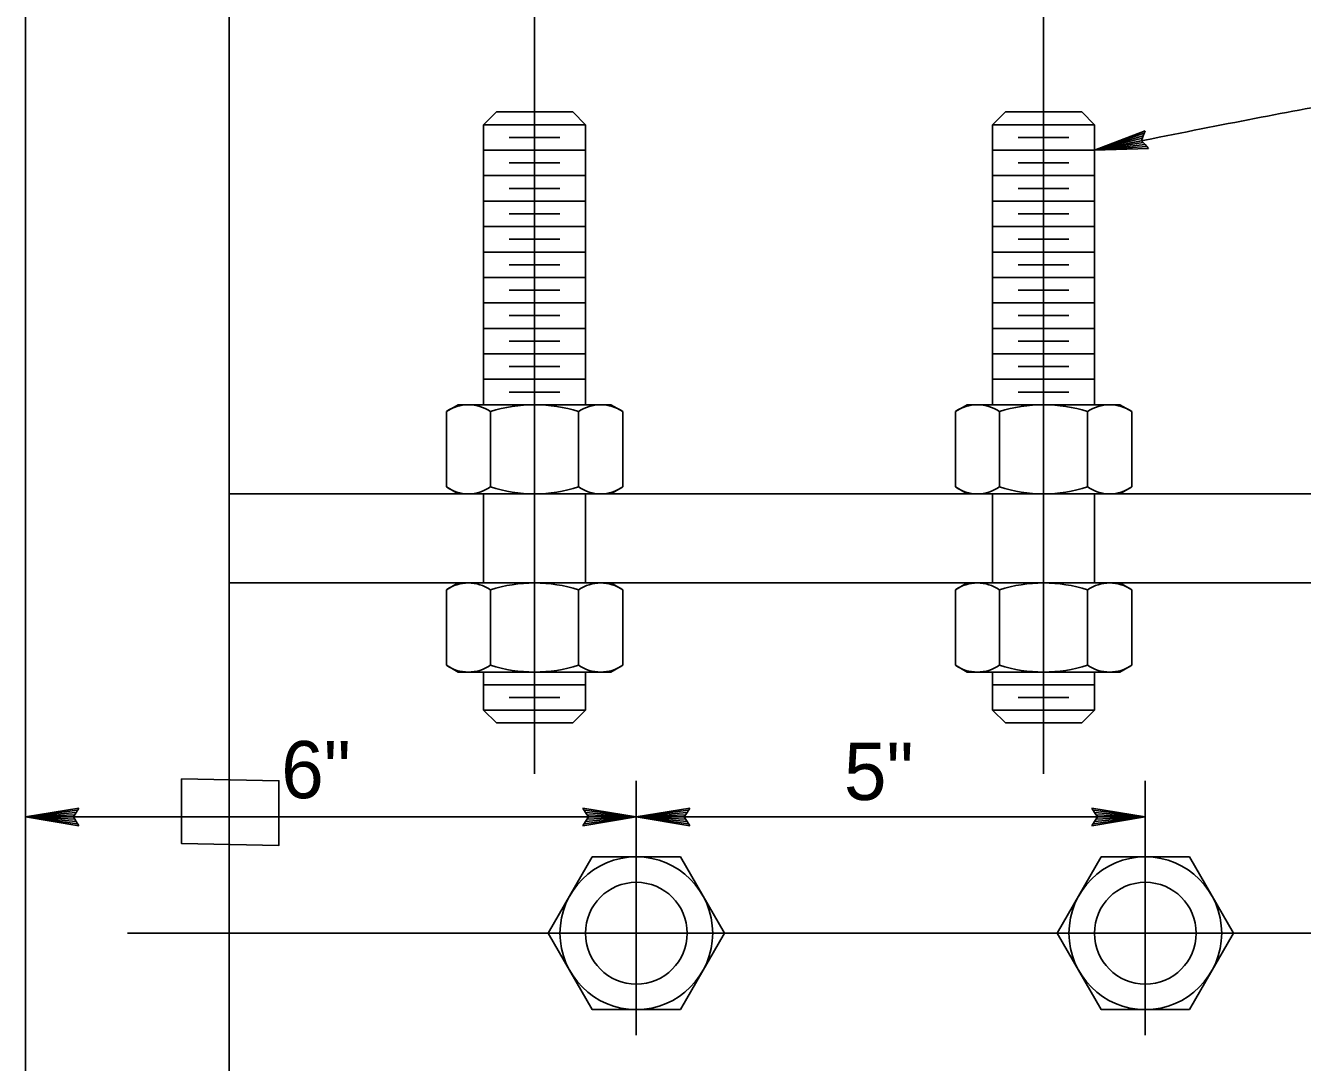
# Model space of a CAD drawing. Extents: x 0 to 2.83, y 0 to 1.83.
# Drawn here: x 0.2536 to 0.5149, y 0.5581 to 0.7702 of the extents above; entities that cross this region are included whole.
import ezdxf

# ---------------------------------------------------------------- set-up
doc = ezdxf.new("R2010")
doc.units = 0
for name, color, linetype in [('str_Center-Line-A', 7, 'Continuous'), ('str_Concrete-A', 7, 'Continuous'), ('str_Dimensions-A', 7, 'Continuous'), ('str_Masking-Shape-A', 7, 'Continuous'), ('str_Misc-Steel-A', 7, 'Continuous'), ('str_Structural-Steel-A', 7, 'Continuous'), ('str_Text-A', 7, 'Continuous')]:
    doc.layers.add(name, color=color, linetype=linetype)

msp = doc.modelspace()

# ---------------------------------------------------------------- linework, layer by layer
at = {"layer": 'str_Center-Line-A'}
msp.add_line((0.2744405506275318, 0.5845186513971399), (0.6494406916300456, 0.5845186513971399), dxfattribs=at)
at = {"layer": 'str_Concrete-A'}
msp.add_line((0.2536072172941985, 0.7942103180355495), (0.2536072172941985, 0.3748269847587303), dxfattribs=at)
at = {"layer": 'str_Dimensions-A'}
for p, q in [((0.3577738839608652, 0.7629519847587303), (0.3577738839608652, 0.9148778522675529)), ((0.4619405506275318, 0.7629519847587303), (0.4619405506275318, 0.9148778522675529)), ((0.29527388396086507, 0.6744186513688827), (0.29527388396086507, 0.8648770685772922)), ((0.3786072175767687, 0.6053519846598308), (0.3786072175767687, 0.6156698329278888)), ((0.4827738842434353, 0.6053519846598308), (0.4827738842434353, 0.6156698329278888)), ((0.2536072172941985, 0.6083038636725641), (0.26454558534975403, 0.6101319886725641)), ((0.2536072172941985, 0.6083038636725641), (0.264264335349754, 0.6096745233947863)), ((0.26398308534975407, 0.6092179261725641), (0.2536072172941985, 0.6083038636725641)), ((0.26342058534975404, 0.6083038636725641), (0.26398308534975407, 0.6092179261725641)), ((0.26398308534975407, 0.6092179261725641), (0.26454558534975403, 0.6101319886725641)), ((0.3682313495212131, 0.609216190061453), (0.3676688495212131, 0.6101293845058975)), ((0.3676688495212131, 0.6101293845058975), (0.3786072175767687, 0.6083038636725641)), ((0.3679500995212131, 0.6096727872836752), (0.3786072175767687, 0.6083038636725641)), ((0.3786072175767687, 0.6083038636725641), (0.3682313495212131, 0.609216190061453)), ((0.3682313495212131, 0.609216190061453), (0.3687938495212131, 0.6083038636725641)), ((0.3786072175767687, 0.6083038636725641), (0.3895455856323242, 0.6101319886725641)), ((0.3786072175767687, 0.6083038636725641), (0.3892643356323242, 0.6096745233947863)), ((0.3889830856323242, 0.6092179261725641), (0.3786072175767687, 0.6083038636725641)), ((0.38842058563232423, 0.6083038636725641), (0.3889830856323242, 0.6092179261725641)), ((0.3889830856323242, 0.6092179261725641), (0.3895455856323242, 0.6101319886725641)), ((0.47239801618787974, 0.609216190061453), (0.4718355161878798, 0.6101293845058975)), ((0.4718355161878798, 0.6101293845058975), (0.4827738842434353, 0.6083038636725641)), ((0.4721167661878798, 0.6096727872836752), (0.4827738842434353, 0.6083038636725641)), ((0.4827738842434353, 0.6083038636725641), (0.47239801618787974, 0.609216190061453)), ((0.47239801618787974, 0.609216190061453), (0.47296051618787976, 0.6083038636725641)), ((0.26370183534975405, 0.6087613289503419), (0.2536072172941985, 0.6083038636725641)), ((0.2536072172941985, 0.6083038636725641), (0.3786072175767687, 0.6083038636725641)), ((0.26342058534975404, 0.6083038636725641), (0.2536072172941985, 0.6083038636725641)), ((0.26454558534975403, 0.6064783428392307), (0.2536072172941985, 0.6083038636725641)), ((0.2536072172941985, 0.6083038636725641), (0.26398308534975407, 0.6073915372836752)), ((0.264264335349754, 0.606934940061453), (0.2536072172941985, 0.6083038636725641)), ((0.2536072172941985, 0.6083038636725641), (0.26370183534975405, 0.6078481345058975)), ((0.26398308534975407, 0.6073915372836752), (0.26342058534975404, 0.6083038636725641)), ((0.26398308534975407, 0.6073915372836752), (0.26454558534975403, 0.6064783428392307)), ((0.3786072175767687, 0.6083038636725641), (0.3676688495212131, 0.6064757386725641)), ((0.3682313495212131, 0.6073898011725641), (0.3676688495212131, 0.6064757386725641)), ((0.3786072175767687, 0.6083038636725641), (0.3679500995212131, 0.6069332039503419)), ((0.3682313495212131, 0.6073898011725641), (0.3786072175767687, 0.6083038636725641)), ((0.3687938495212131, 0.6083038636725641), (0.3682313495212131, 0.6073898011725641)), ((0.3786072175767687, 0.6083038636725641), (0.3685125995212131, 0.6087595928392308)), ((0.3685125995212131, 0.6078463983947864), (0.3786072175767687, 0.6083038636725641)), ((0.3687938495212131, 0.6083038636725641), (0.3786072175767687, 0.6083038636725641)), ((0.3887018356323242, 0.6087613289503419), (0.3786072175767687, 0.6083038636725641)), ((0.3786072175767687, 0.6083038636725641), (0.4827738842434353, 0.6083038636725641)), ((0.38842058563232423, 0.6083038636725641), (0.3786072175767687, 0.6083038636725641)), ((0.3895455856323242, 0.6064783428392307), (0.3786072175767687, 0.6083038636725641)), ((0.3786072175767687, 0.6083038636725641), (0.3889830856323242, 0.6073915372836752)), ((0.3892643356323242, 0.606934940061453), (0.3786072175767687, 0.6083038636725641)), ((0.3786072175767687, 0.6083038636725641), (0.3887018356323242, 0.6078481345058975)), ((0.3889830856323242, 0.6073915372836752), (0.38842058563232423, 0.6083038636725641)), ((0.3889830856323242, 0.6073915372836752), (0.3895455856323242, 0.6064783428392307)), ((0.4827738842434353, 0.6083038636725641), (0.4718355161878798, 0.6064757386725641)), ((0.47239801618787974, 0.6073898011725641), (0.4718355161878798, 0.6064757386725641)), ((0.4827738842434353, 0.6083038636725641), (0.4721167661878798, 0.6069332039503419)), ((0.47239801618787974, 0.6073898011725641), (0.4827738842434353, 0.6083038636725641)), ((0.47296051618787976, 0.6083038636725641), (0.47239801618787974, 0.6073898011725641)), ((0.4827738842434353, 0.6083038636725641), (0.47267926618787975, 0.6087595928392308)), ((0.47267926618787975, 0.6078463983947864), (0.4827738842434353, 0.6083038636725641)), ((0.47296051618787976, 0.6083038636725641), (0.4827738842434353, 0.6083038636725641))]:
    msp.add_line(p, q, dxfattribs=at)
at = {"layer": 'str_Masking-Shape-A'}
msp.add_lwpolyline([(0.2855195557617689, 0.616108448391345), (0.3054483505591545, 0.6157107290082757), (0.3054483505591545, 0.6024878758691304), (0.2855195557617689, 0.6028855952521998)], close=True, dxfattribs=at)
at = {"layer": 'str_Misc-Steel-A'}
for p, q in [((0.3577738839608652, 0.6171186514253969), (0.3577738839608652, 0.7629519847587303)), ((0.4619405506275318, 0.6171186514253969), (0.4619405506275318, 0.7629519847587303)), ((0.3473572172941985, 0.7499311514960395), (0.3499613839608652, 0.7525353180920636)), ((0.3655863839608652, 0.7525353180920636), (0.3499613839608652, 0.7525353180920636)), ((0.3681905506275318, 0.7499311514253969), (0.3655863839608652, 0.7525353180920636)), ((0.4515238839608652, 0.7499311514960395), (0.4541280506275318, 0.7525353180920636)), ((0.4697530506275318, 0.7525353180920636), (0.4541280506275318, 0.7525353180920636)), ((0.4723572172941985, 0.7499311514253969), (0.4697530506275318, 0.7525353180920636)), ((0.3681905506275318, 0.7499311514253969), (0.3473572172941985, 0.7499311514253969)), ((0.3473572172941985, 0.6926478180355495), (0.3473572172941985, 0.7499311514960395)), ((0.3681905506275318, 0.6926478180355495), (0.3681905506275318, 0.7499311514253969)), ((0.4723572172941985, 0.7499311514253969), (0.4515238839608652, 0.7499311514253969)), ((0.4515238839608652, 0.6926478180355495), (0.4515238839608652, 0.7499311514960395)), ((0.4723572172941985, 0.6926478180355495), (0.4723572172941985, 0.7499311514253969)), ((0.3629822172941985, 0.7473269847587303), (0.3525655506275318, 0.7473269847587303)), ((0.4671488839608652, 0.7473269847587303), (0.4567322172941985, 0.7473269847587303)), ((0.3681905506275318, 0.7447228180920636), (0.3473572172941985, 0.7447228180920636)), ((0.4723572172941985, 0.7447228180920636), (0.4515238839608652, 0.7447228180920636)), ((0.3629822172941985, 0.7421186514253969), (0.3525655506275318, 0.7421186514253969)), ((0.4671488839608652, 0.7421186514253969), (0.4567322172941985, 0.7421186514253969)), ((0.3681905506275318, 0.7395144847587303), (0.3473572172941985, 0.7395144847587303)), ((0.4723572172941985, 0.7395144847587303), (0.4515238839608652, 0.7395144847587303)), ((0.3629822172941985, 0.7369103180920636), (0.3525655506275318, 0.7369103180920636)), ((0.4671488839608652, 0.7369103180920636), (0.4567322172941985, 0.7369103180920636)), ((0.3681905506275318, 0.7343061514253969), (0.3473572172941985, 0.7343061514253969)), ((0.4723572172941985, 0.7343061514253969), (0.4515238839608652, 0.7343061514253969)), ((0.3681905506275318, 0.7290978180920636), (0.3473572172941985, 0.7290978180920636)), ((0.3629822172941985, 0.7317019847587303), (0.3525655506275318, 0.7317019847587303)), ((0.4723572172941985, 0.7290978180920636), (0.4515238839608652, 0.7290978180920636)), ((0.4671488839608652, 0.7317019847587303), (0.4567322172941985, 0.7317019847587303)), ((0.3629822172941985, 0.7264936514253969), (0.3525655506275318, 0.7264936514253969)), ((0.4671488839608652, 0.7264936514253969), (0.4567322172941985, 0.7264936514253969)), ((0.3681905506275318, 0.7238894847587303), (0.3473572172941985, 0.7238894847587303)), ((0.4723572172941985, 0.7238894847587303), (0.4515238839608652, 0.7238894847587303)), ((0.3629822172941985, 0.7212853180920636), (0.3525655506275318, 0.7212853180920636)), ((0.4671488839608652, 0.7212853180920636), (0.4567322172941985, 0.7212853180920636)), ((0.3681905506275318, 0.7186811514253969), (0.3473572172941985, 0.7186811514253969)), ((0.4723572172941985, 0.7186811514253969), (0.4515238839608652, 0.7186811514253969)), ((0.3629822172941985, 0.7160769847587303), (0.3525655506275318, 0.7160769847587303)), ((0.4671488839608652, 0.7160769847587303), (0.4567322172941985, 0.7160769847587303)), ((0.3681905506275318, 0.7134728180920636), (0.3473572172941985, 0.7134728180920636)), ((0.4723572172941985, 0.7134728180920636), (0.4515238839608652, 0.7134728180920636)), ((0.3629822172941985, 0.7108686514253969), (0.3525655506275318, 0.7108686514253969)), ((0.4671488839608652, 0.7108686514253969), (0.4567322172941985, 0.7108686514253969)), ((0.3681905506275318, 0.7082644847587303), (0.3473572172941985, 0.7082644847587303)), ((0.4723572172941985, 0.7082644847587303), (0.4515238839608652, 0.7082644847587303)), ((0.3629822172941985, 0.7056603180920636), (0.3525655506275318, 0.7056603180920636)), ((0.4671488839608652, 0.7056603180920636), (0.4567322172941985, 0.7056603180920636)), ((0.3681905506275318, 0.7030561514253969), (0.3473572172941985, 0.7030561514253969)), ((0.4723572172941985, 0.7030561514253969), (0.4515238839608652, 0.7030561514253969)), ((0.3629822172941985, 0.7004519847587303), (0.3525655506275318, 0.7004519847587303)), ((0.4671488839608652, 0.7004519847587303), (0.4567322172941985, 0.7004519847587303)), ((0.3681905506275318, 0.6978478180920636), (0.3473572172941985, 0.6978478180920636)), ((0.4723572172941985, 0.6978478180920636), (0.4515238839608652, 0.6978478180920636)), ((0.3629822172941985, 0.6952436514253969), (0.3525655506275318, 0.6952436514253969)), ((0.4671488839608652, 0.6952436514253969), (0.4567322172941985, 0.6952436514253969)), ((0.3421488839608652, 0.6926478180355495), (0.33973168804027415, 0.6912522493291784)), ((0.3421488839608652, 0.6926478180355495), (0.3733988839608652, 0.6926478180355495)), ((0.3733988839608652, 0.6926478180355495), (0.37581607988145616, 0.6912522493291784)), ((0.4463155506275318, 0.6926478180355495), (0.44389835470694083, 0.6912522493291784)), ((0.4463155506275318, 0.6926478180355495), (0.4775655506275318, 0.6926478180355495)), ((0.4775655506275318, 0.6926478180355495), (0.47998274654812284, 0.6912522493291784)), ((0.33973168804027415, 0.675814220075254), (0.33973168804027415, 0.6912522493291784)), ((0.34875278614185473, 0.6912522493291784), (0.34875278614185473, 0.675814220075254)), ((0.3667949817798756, 0.675814220075254), (0.3667949817798756, 0.6912522493291784)), ((0.37581607988145616, 0.6912522493291784), (0.37581607988145616, 0.675814220075254)), ((0.44389835470694083, 0.675814220075254), (0.44389835470694083, 0.6912522493291784)), ((0.4529194528085214, 0.6912522493291784), (0.4529194528085214, 0.675814220075254)), ((0.47096164844654226, 0.675814220075254), (0.47096164844654226, 0.6912522493291784)), ((0.47998274654812284, 0.6912522493291784), (0.47998274654812284, 0.675814220075254)), ((0.3421488839608652, 0.6744186513688829), (0.33973168804027415, 0.675814220075254)), ((0.3421488839608652, 0.6744186513688829), (0.3733988839608652, 0.6744186513688829)), ((0.3473572172941985, 0.6561811514253969), (0.3473572172941985, 0.6744186513688829)), ((0.3681905506275318, 0.6561811514253969), (0.3681905506275318, 0.6744186513688829)), ((0.3733988839608652, 0.6744186513688829), (0.37581607988145616, 0.675814220075254)), ((0.4463155506275318, 0.6744186513688829), (0.44389835470694083, 0.675814220075254)), ((0.4463155506275318, 0.6744186513688829), (0.4775655506275318, 0.6744186513688829)), ((0.4515238839608652, 0.6561811514253969), (0.4515238839608652, 0.6744186513688829)), ((0.4723572172941985, 0.6561811514253969), (0.4723572172941985, 0.6744186513688829)), ((0.4775655506275318, 0.6744186513688829), (0.47998274654812284, 0.675814220075254)), ((0.3421488839608652, 0.6561811514253969), (0.33973168804027415, 0.6547855827190258)), ((0.3421488839608652, 0.6561811514253969), (0.3733988839608652, 0.6561811514253969)), ((0.3733988839608652, 0.6561811514253969), (0.37581607988145616, 0.6547855827190258)), ((0.4463155506275318, 0.6561811514253969), (0.44389835470694083, 0.6547855827190258)), ((0.4463155506275318, 0.6561811514253969), (0.4775655506275318, 0.6561811514253969)), ((0.4775655506275318, 0.6561811514253969), (0.47998274654812284, 0.6547855827190258)), ((0.33973168804027415, 0.6393475534651014), (0.33973168804027415, 0.6547855827190258)), ((0.34875278614185473, 0.6547855827190258), (0.34875278614185473, 0.6393475534651014)), ((0.3667949817798756, 0.6393475534651014), (0.3667949817798756, 0.6547855827190258)), ((0.37581607988145616, 0.6547855827190258), (0.37581607988145616, 0.6393475534651014)), ((0.44389835470694083, 0.6393475534651014), (0.44389835470694083, 0.6547855827190258)), ((0.4529194528085214, 0.6547855827190258), (0.4529194528085214, 0.6393475534651014)), ((0.47096164844654226, 0.6393475534651014), (0.47096164844654226, 0.6547855827190258)), ((0.47998274654812284, 0.6547855827190258), (0.47998274654812284, 0.6393475534651014)), ((0.3421488839608652, 0.6379519847587303), (0.33973168804027415, 0.6393475534651014)), ((0.3421488839608652, 0.6379519847587303), (0.3733988839608652, 0.6379519847587303)), ((0.3473572172941985, 0.6379519847587303), (0.3473572172941985, 0.6301394847587303)), ((0.3629822172941985, 0.6379519847587303), (0.3525655506275318, 0.6379519847587303)), ((0.3681905506275318, 0.6379519847587303), (0.3681905506275318, 0.6301394847587303)), ((0.3733988839608652, 0.6379519847587303), (0.37581607988145616, 0.6393475534651014)), ((0.4463155506275318, 0.6379519847587303), (0.44389835470694083, 0.6393475534651014)), ((0.4463155506275318, 0.6379519847587303), (0.4775655506275318, 0.6379519847587303)), ((0.4515238839608652, 0.6379519847587303), (0.4515238839608652, 0.6301394847587303)), ((0.4671488839608652, 0.6379519847587303), (0.4567322172941985, 0.6379519847587303)), ((0.4723572172941985, 0.6379519847587303), (0.4723572172941985, 0.6301394847587303)), ((0.4775655506275318, 0.6379519847587303), (0.47998274654812284, 0.6393475534651014)), ((0.3681905506275318, 0.6353478180920636), (0.3473572172941985, 0.6353478180920636)), ((0.4723572172941985, 0.6353478180920636), (0.4515238839608652, 0.6353478180920636)), ((0.3629822172941985, 0.6327436514253969), (0.3525655506275318, 0.6327436514253969)), ((0.4671488839608652, 0.6327436514253969), (0.4567322172941985, 0.6327436514253969)), ((0.3473572172941985, 0.6301394847587303), (0.3499613839608652, 0.6275353180920636)), ((0.3681905506275318, 0.6301394847587303), (0.3473572172941985, 0.6301394847587303)), ((0.3681905506275318, 0.6301394847587303), (0.3655863839608652, 0.6275353180920636)), ((0.4515238839608652, 0.6301394847587303), (0.4541280506275318, 0.6275353180920636)), ((0.4723572172941985, 0.6301394847587303), (0.4515238839608652, 0.6301394847587303)), ((0.4723572172941985, 0.6301394847587303), (0.4697530506275318, 0.6275353180920636)), ((0.3499613839608652, 0.6275353180920636), (0.3655863839608652, 0.6275353180920636)), ((0.4541280506275318, 0.6275353180920636), (0.4697530506275318, 0.6275353180920636)), ((0.3786072175767687, 0.563685317993164), (0.3786072175767687, 0.6053519846598308)), ((0.4827738842434353, 0.563685317993164), (0.4827738842434353, 0.6053519846598308))]:
    msp.add_line(p, q, dxfattribs=at)
for points in [[(0.3876283153957791, 0.6001436513264974), (0.36958611975775824, 0.6001436513264974), (0.36056502165617765, 0.5845186513264974), (0.36958611975775824, 0.5688936513264974), (0.3876283153957791, 0.5688936513264974), (0.39664941349735966, 0.5845186513264974)], [(0.49179498206244576, 0.6001436513264974), (0.4737527864244249, 0.6001436513264974), (0.46473168832284434, 0.5845186513264974), (0.4737527864244249, 0.5688936513264974), (0.49179498206244576, 0.5688936513264974), (0.5008160801640263, 0.5845186513264974)]]:
    msp.add_lwpolyline(points, close=True, dxfattribs=at)
for centre, radius in [((0.3786072175767687, 0.5845186513264974), 0.015625), ((0.4827738842434353, 0.5845186513264974), 0.015625), ((0.3786072175767687, 0.5845186513264974), 0.010416666666666666), ((0.4827738842434353, 0.5845186513264974), 0.010416666666666666)]:
    msp.add_circle(centre, radius, dxfattribs=at)
for centre, radius, start, end in [((0.34424223694977935, 0.6846608719295926), 0.00798694608882293, 55.61575253195841, 124.3842474680415), ((0.3577738839608652, 0.6627933867419208), 0.029854431289419583, 72.41204622600556, 107.58795377399495), ((0.37130553097195096, 0.6846608719295926), 0.007986946088821976, 55.615752531956986, 124.38424746804313), ((0.44840890361644603, 0.6846608719295926), 0.00798694608882293, 55.61575253195841, 124.3842474680415), ((0.4619405506275318, 0.6627933867419208), 0.029854431289419583, 72.41204622600556, 107.58795377399495), ((0.4754721976386176, 0.6846608719295926), 0.007986946088821976, 55.615752531956986, 124.38424746804313), ((0.34424223694977935, 0.68240559747484), 0.00798694608882293, 235.6157525319585, 304.3842474680416), ((0.3577738839608652, 0.7042730826625118), 0.029854431289419583, 252.41204622600503, 287.58795377399446), ((0.37130553097195096, 0.68240559747484), 0.007986946088821976, 235.61575253195687, 304.384247468043), ((0.44840890361644603, 0.68240559747484), 0.00798694608882293, 235.6157525319585, 304.3842474680416), ((0.4619405506275318, 0.7042730826625118), 0.029854431289419583, 252.41204622600503, 287.58795377399446), ((0.4754721976386176, 0.68240559747484), 0.007986946088821976, 235.61575253195687, 304.384247468043), ((0.34424223694977935, 0.6481942053194399), 0.00798694608882293, 55.61575253195841, 124.3842474680415), ((0.3577738839608652, 0.6263267201317682), 0.029854431289419583, 72.41204622600556, 107.58795377399495), ((0.37130553097195096, 0.6481942053194399), 0.007986946088821976, 55.615752531956986, 124.38424746804313), ((0.44840890361644603, 0.6481942053194399), 0.00798694608882293, 55.61575253195841, 124.3842474680415), ((0.4619405506275318, 0.6263267201317682), 0.029854431289419583, 72.41204622600556, 107.58795377399495), ((0.4754721976386176, 0.6481942053194399), 0.007986946088821976, 55.615752531956986, 124.38424746804313), ((0.34424223694977935, 0.6459389308646873), 0.00798694608882293, 235.6157525319585, 304.3842474680416), ((0.3577738839608652, 0.6678064160523591), 0.029854431289419583, 252.41204622600503, 287.58795377399446), ((0.37130553097195096, 0.6459389308646873), 0.007986946088821976, 235.61575253195687, 304.384247468043), ((0.44840890361644603, 0.6459389308646873), 0.00798694608882293, 235.6157525319585, 304.3842474680416), ((0.4619405506275318, 0.6678064160523591), 0.029854431289419583, 252.41204622600503, 287.58795377399446), ((0.4754721976386176, 0.6459389308646873), 0.007986946088821976, 235.61575253195687, 304.384247468043)]:
    msp.add_arc(centre, radius, start, end, dxfattribs=at)
at = {"layer": 'str_Structural-Steel-A'}
for p, q in [((0.2952738839608652, 0.6744186513688829), (0.2952738839608652, 0.49461865142539696)), ((0.2952738839608652, 0.6744186513688829), (0.6286072195547598, 0.6744186513688829)), ((0.2952738839608652, 0.6561811514253969), (0.6443262724699798, 0.6561811514253969))]:
    msp.add_line(p, q, dxfattribs=at)
at = {"layer": 'str_Text-A'}
for p, q in [((0.4723572172941985, 0.7447228180920635), (0.4827184059990843, 0.7486770190677564)), ((0.4723572172941985, 0.7447228180920635), (0.48253313067391035, 0.7481729862347445)), ((0.4823476837634645, 0.7476698043300152), (0.4723572172941985, 0.7447228180920635)), ((0.48197696152784475, 0.7466625895922738), (0.4823476837634645, 0.7476698043300152)), ((0.4823476837634645, 0.7476698043300152), (0.4827184059990843, 0.7486770190677564)), ((0.48216223685301857, 0.7471666224252858), (0.4723572172941985, 0.7447228180920635)), ((0.48197696152784475, 0.7466625895922738), (0.4723572172941985, 0.7447228180920635)), ((0.4723572172941985, 0.7447228180920635), (0.4823427445591859, 0.7462714458720971)), ((0.4723572172941985, 0.7447228180920635), (0.48270869917579906, 0.7458794512236382)), ((0.4830746537924122, 0.7454874565751791), (0.4723572172941985, 0.7447228180920635)), ((0.4834406084090254, 0.7450954619267199), (0.4723572172941985, 0.7447228180920635)), ((0.48270869917579906, 0.7458794512236382), (0.48197696152784475, 0.7466625895922738)), ((0.48270869917579906, 0.7458794512236382), (0.4834406084090254, 0.7450954619267199))]:
    msp.add_line(p, q, dxfattribs=at)
msp.add_open_spline([(0.677136113289085, 0.7605325258595554), (0.6327077897525021, 0.7678472956812101), (0.5716891428699803, 0.7647525853720485), (0.4723572172941985, 0.7447228180920635)], degree=2, dxfattribs=at)

# ---------------------------------------------------------------- texts
at = {"layer": 'str_Dimensions-A'}
for s, p in [('6"', (0.3059341769155249, 0.6121442669370789)), ('5"', (0.42109598613351706, 0.6117863194923163))]:
    msp.add_text(s, height=0.0117, dxfattribs=at).set_placement(p)

doc.saveas('drawing.dxf')
